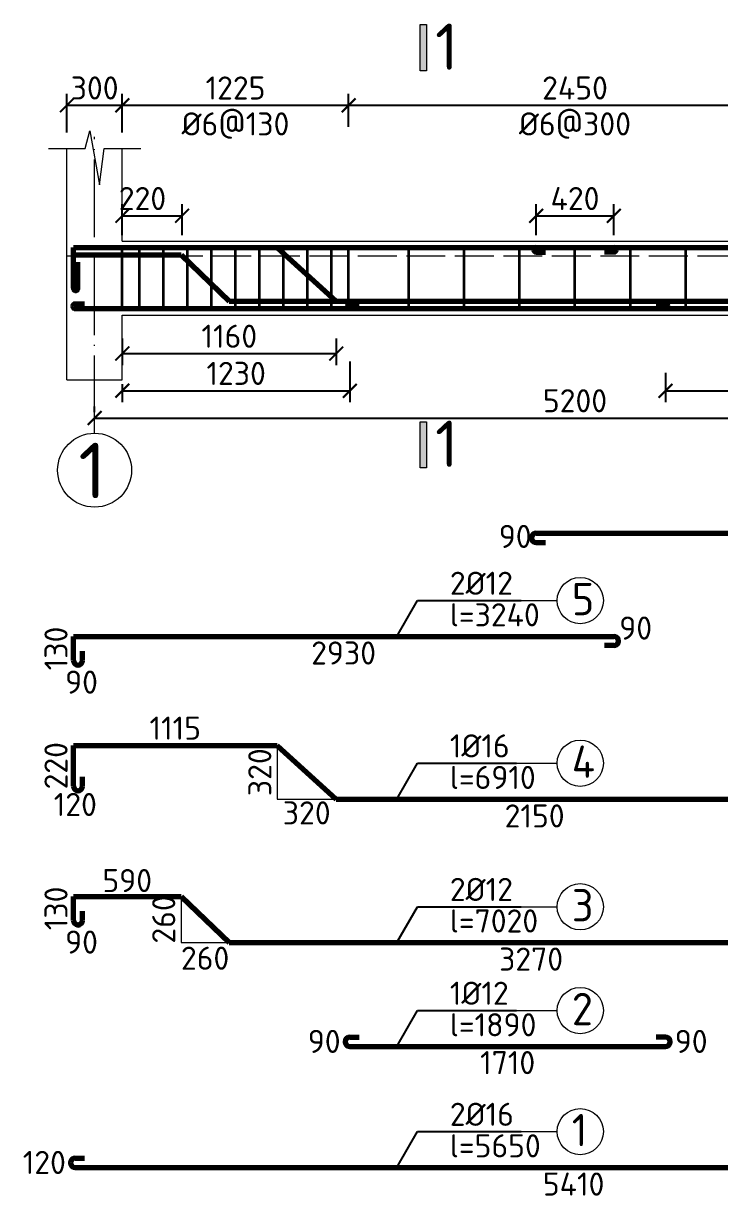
# Model space of a CAD drawing. Header units: millimetres. Extents: x 0 to 4970, y -594 to 1412.
# Drawn here: x 342.9 to 418.2, y 352.4 to 479.8 of the extents above; entities that cross this region are included whole.
import ezdxf

# ---------------------------------------------------------------- set-up
doc = ezdxf.new("R2010")
doc.units = ezdxf.units.MM
doc.header["$LTSCALE"] = 0.35
doc.header["$PDMODE"] = 3
doc.linetypes.add('ACAD_ISO02W100', pattern=[15, 12, -3])
doc.linetypes.add('ACAD_ISO04W100', pattern=[30, 24, -3, 0, -3])
doc.layers.get('0').update_dxf_attribs({"lineweight": 50})
for name, color, linetype, lineweight in [('Cot Dai', 7, 'Continuous', 35), ('Cot thep', 2, 'Continuous', 70), ('Cotthepcat', 3, 'Continuous', 70), ('Duong Bao', 6, 'Continuous', 18), ('Kich Thuoc', 1, 'Continuous', 20), ('Ky Hieu', 4, 'Continuous', 20), ('Net Khuat', 5, 'ACAD_ISO02W100', 20), ('NetCat', 7, 'Continuous', 20), ('Text', 40, 'Continuous', 20), ('Truc', 3, 'ACAD_ISO04W100', 20)]:
    doc.layers.add(name, color=color, linetype=linetype, lineweight=lineweight)
doc.styles.get("Standard").update_dxf_attribs({"font": 'isocpeur.ttf'})
doc.styles.add('VN', font='')
doc.styles.get('VN').set_extended_font_data('TCVN 7284')
doc.dimstyles.new('Dim20', dxfattribs={"dimtxt": 2.5, "dimasz": 1.5, "dimexe": 1.25, "dimexo": 0.625, "dimtad": 1, "dimlfac": 20, "dimtxsty": 'Standard', "dimblk": 'ARCHTICK', "dimcen": 2.5, "dimadec": 0, "dimazin": 0, "dimtfac": 1, "dimtmove": 0, "dimatfit": 3, "dimfxl": 1, "dimarcsym": 0})
doc.dimstyles.new('Dim50', dxfattribs={"dimtxt": 2.5, "dimasz": 1.5, "dimexe": 1.25, "dimexo": 0.625, "dimtad": 1, "dimlfac": 50, "dimtxsty": 'Standard', "dimblk": 'ARCHTICK', "dimcen": 2.5, "dimadec": 0, "dimazin": 0, "dimtfac": 1, "dimtmove": 0, "dimatfit": 3, "dimfxl": 1, "dimarcsym": 0})
doc.dimstyles.new('Dim50KT', dxfattribs={"dimtxt": 2.5, "dimasz": 1.5, "dimexe": 1.25, "dimexo": 0.625, "dimtad": 1, "dimlfac": 50, "dimtxsty": 'Standard', "dimblk": 'ARCHTICK', "dimcen": 2.5, "dimse1": 1, "dimse2": 1, "dimsd1": 1, "dimsd2": 1, "dimadec": 0, "dimazin": 0, "dimtfac": 1, "dimtmove": 0, "dimatfit": 3, "dimfxl": 1, "dimarcsym": 0})

# ---------------------------------------------------------------- blocks, each defined once
blk = doc.blocks.new('_ArchTick')
at = {"color": 0, "linetype": 'ByBlock', "const_width": 0.15}
blk.add_lwpolyline([(-0.5, -0.5), (0.5, 0.5)], dxfattribs=at)
blk = doc.blocks.new('*D1451')
at = {"layer": 'Defpoints', "color": 0}
for p in [(350.59, 437.17), (454.59, 437.17), (454.59, 437.17)]:
    blk.add_point(p, dxfattribs=at)
at = {"layer": 'Kich Thuoc', "color": 0, "lineweight": -2}
for p, q in [((350.59, 437.79), (350.59, 438.42)), ((454.59, 437.79), (454.59, 438.42)), ((350.59, 437.17), (454.59, 437.17))]:
    blk.add_line(p, q, dxfattribs=at)
at = {"layer": 'Kich Thuoc', "color": 0, "lineweight": -2, "xscale": 1.5, "yscale": 1.5, "zscale": 1.5, "rotation": 180}
blk.add_blockref('_ArchTick', (350.59, 437.17), dxfattribs=at)
at = {"layer": 'Kich Thuoc', "color": 0, "lineweight": -2, "xscale": 1.5, "yscale": 1.5, "zscale": 1.5}
blk.add_blockref('_ArchTick', (454.59, 437.17), dxfattribs=at)
at = {"layer": 'Kich Thuoc', "color": 0, "insert": (402.59, 439.04), "char_height": 2.5, "attachment_point": 5}
blk.add_mtext('5200', dxfattribs=at)
blk = doc.blocks.new('*D1453')
at = {"layer": 'Defpoints', "color": 0}
for p in [(353.59, 471.01), (347.59, 467.44), (353.59, 467.44)]:
    blk.add_point(p, dxfattribs=at)
at = {"layer": 'Kich Thuoc', "color": 0, "lineweight": -2}
for p, q in [((347.59, 468.06), (347.59, 472.26)), ((353.59, 468.06), (353.59, 472.26)), ((347.59, 471.01), (353.59, 471.01))]:
    blk.add_line(p, q, dxfattribs=at)
at = {"layer": 'Kich Thuoc', "color": 0, "lineweight": -2, "xscale": 1.5, "yscale": 1.5, "zscale": 1.5, "rotation": 180}
blk.add_blockref('_ArchTick', (347.59, 471.01), dxfattribs=at)
at = {"layer": 'Kich Thuoc', "color": 0, "lineweight": -2, "xscale": 1.5, "yscale": 1.5, "zscale": 1.5}
blk.add_blockref('_ArchTick', (353.59, 471.01), dxfattribs=at)
at = {"layer": 'Kich Thuoc', "color": 0, "insert": (350.59, 472.88), "char_height": 2.5, "attachment_point": 5}
blk.add_mtext('300', dxfattribs=at)
blk = doc.blocks.new('*D1454')
at = {"layer": 'Defpoints', "color": 0}
for p in [(378.09, 471.01), (378.09, 468.06), (353.59, 467.44)]:
    blk.add_point(p, dxfattribs=at)
at = {"layer": 'Kich Thuoc', "color": 0, "lineweight": -2}
for p, q in [((353.59, 468.06), (353.59, 472.26)), ((378.09, 468.69), (378.09, 472.26)), ((353.59, 471.01), (378.09, 471.01))]:
    blk.add_line(p, q, dxfattribs=at)
at = {"layer": 'Kich Thuoc', "color": 0, "lineweight": -2, "xscale": 1.5, "yscale": 1.5, "zscale": 1.5, "rotation": 180}
blk.add_blockref('_ArchTick', (353.59, 471.01), dxfattribs=at)
at = {"layer": 'Kich Thuoc', "color": 0, "lineweight": -2, "xscale": 1.5, "yscale": 1.5, "zscale": 1.5}
blk.add_blockref('_ArchTick', (378.09, 471.01), dxfattribs=at)
at = {"layer": 'Kich Thuoc', "color": 0, "insert": (365.84, 472.88), "char_height": 2.5, "attachment_point": 5}
blk.add_mtext('1225', dxfattribs=at)
blk = doc.blocks.new('*D1455')
at = {"layer": 'Defpoints', "color": 0}
for p in [(427.09, 471.01), (378.09, 468.06), (427.09, 468.69)]:
    blk.add_point(p, dxfattribs=at)
at = {"layer": 'Kich Thuoc', "color": 0, "lineweight": -2}
for p, q in [((378.09, 468.69), (378.09, 472.26)), ((427.09, 469.31), (427.09, 472.26)), ((378.09, 471.01), (427.09, 471.01))]:
    blk.add_line(p, q, dxfattribs=at)
at = {"layer": 'Kich Thuoc', "color": 0, "lineweight": -2, "xscale": 1.5, "yscale": 1.5, "zscale": 1.5, "rotation": 180}
blk.add_blockref('_ArchTick', (378.09, 471.01), dxfattribs=at)
at = {"layer": 'Kich Thuoc', "color": 0, "lineweight": -2, "xscale": 1.5, "yscale": 1.5, "zscale": 1.5}
blk.add_blockref('_ArchTick', (427.09, 471.01), dxfattribs=at)
at = {"layer": 'Kich Thuoc', "color": 0, "insert": (402.59, 472.88), "char_height": 2.5, "attachment_point": 5}
blk.add_mtext('2450', dxfattribs=at)
blk = doc.blocks.new('*D1562')
at = {"layer": 'Defpoints', "color": 0}
for p in [(360.05, 459.05), (353.59, 456.32), (360.05, 456.32)]:
    blk.add_point(p, dxfattribs=at)
at = {"layer": 'Kich Thuoc', "color": 0, "lineweight": -2}
for p, q in [((353.59, 456.94), (353.59, 460.3)), ((360.05, 456.94), (360.05, 460.3)), ((353.59, 459.05), (360.05, 459.05))]:
    blk.add_line(p, q, dxfattribs=at)
at = {"layer": 'Kich Thuoc', "color": 0, "lineweight": -2, "xscale": 1.5, "yscale": 1.5, "zscale": 1.5, "rotation": 180}
blk.add_blockref('_ArchTick', (353.59, 459.05), dxfattribs=at)
at = {"layer": 'Kich Thuoc', "color": 0, "lineweight": -2, "xscale": 1.5, "yscale": 1.5, "zscale": 1.5}
blk.add_blockref('_ArchTick', (360.05, 459.05), dxfattribs=at)
at = {"layer": 'Kich Thuoc', "color": 0, "insert": (355.77, 460.92), "char_height": 2.5, "attachment_point": 5}
blk.add_mtext('220', dxfattribs=at)
blk = doc.blocks.new('*D1563')
at = {"layer": 'Defpoints', "color": 0}
for p in [(348.29, 385.42), (348.29, 382.82), (348.29, 382.82)]:
    blk.add_point(p, dxfattribs=at)
at = {"layer": 'Kich Thuoc', "color": 0, "insert": (346.41, 384.12), "char_height": 2.5, "attachment_point": 5, "rotation": 90}
blk.add_mtext('130', dxfattribs=at)
blk = doc.blocks.new('*D1564')
at = {"layer": 'Defpoints', "color": 0}
for p in [(348.29, 413.54), (348.29, 410.94), (348.29, 410.94)]:
    blk.add_point(p, dxfattribs=at)
at = {"layer": 'Kich Thuoc', "color": 0, "insert": (346.41, 412.24), "char_height": 2.5, "attachment_point": 5, "rotation": 90}
blk.add_mtext('130', dxfattribs=at)
blk = doc.blocks.new('*D1565')
at = {"layer": 'Defpoints', "color": 0}
for p in [(348.29, 401.75), (348.29, 397.35), (348.29, 397.35)]:
    blk.add_point(p, dxfattribs=at)
at = {"layer": 'Kich Thuoc', "color": 0, "insert": (346.41, 399.55), "char_height": 2.5, "attachment_point": 5, "rotation": 90}
blk.add_mtext('220', dxfattribs=at)
blk = doc.blocks.new('*D1566')
at = {"layer": 'Defpoints', "color": 0}
for p in [(348.29, 401.75), (370.35, 401.75), (370.35, 401.75)]:
    blk.add_point(p, dxfattribs=at)
at = {"layer": 'Kich Thuoc', "color": 0, "insert": (359.32, 403.62), "char_height": 2.5, "attachment_point": 5}
blk.add_mtext('1115', dxfattribs=at)
blk = doc.blocks.new('*D1567')
at = {"layer": 'Defpoints', "color": 0}
for p in [(370.35, 395.95), (376.75, 395.95), (376.75, 392.57)]:
    blk.add_point(p, dxfattribs=at)
at = {"layer": 'Kich Thuoc', "color": 0, "insert": (373.55, 394.45), "char_height": 2.5, "attachment_point": 5}
blk.add_mtext('320', dxfattribs=at)
blk = doc.blocks.new('*D1568')
at = {"layer": 'Defpoints', "color": 0}
for p in [(370.35, 401.75), (370.35, 395.95), (370.35, 395.95)]:
    blk.add_point(p, dxfattribs=at)
at = {"layer": 'Kich Thuoc', "color": 0, "insert": (368.47, 398.85), "char_height": 2.5, "attachment_point": 5, "rotation": 90}
blk.add_mtext('320', dxfattribs=at)
blk = doc.blocks.new('*D1525')
at = {"layer": 'Defpoints', "color": 0}
for p in [(376.75, 395.95), (419.69, 395.95), (419.69, 392.25)]:
    blk.add_point(p, dxfattribs=at)
at = {"layer": 'Kich Thuoc', "color": 0, "insert": (398.22, 394.12), "char_height": 2.5, "attachment_point": 5}
blk.add_mtext('2150', dxfattribs=at)
blk = doc.blocks.new('*D1527')
at = {"layer": 'Defpoints', "color": 0}
for p in [(348.29, 385.25), (359.95, 385.25), (359.95, 385.25)]:
    blk.add_point(p, dxfattribs=at)
at = {"layer": 'Kich Thuoc', "color": 0, "insert": (354.12, 387.13), "char_height": 2.5, "attachment_point": 5}
blk.add_mtext('590', dxfattribs=at)
blk = doc.blocks.new('*D1570')
at = {"layer": 'Defpoints', "color": 0}
for p in [(359.95, 380.42), (365.15, 380.42), (365.15, 376.85)]:
    blk.add_point(p, dxfattribs=at)
at = {"layer": 'Kich Thuoc', "color": 0, "insert": (362.55, 378.73), "char_height": 2.5, "attachment_point": 5}
blk.add_mtext('260', dxfattribs=at)
blk = doc.blocks.new('*D1571')
at = {"layer": 'Defpoints', "color": 0}
for p in [(359.95, 385.42), (359.95, 380.42), (359.95, 380.42)]:
    blk.add_point(p, dxfattribs=at)
at = {"layer": 'Kich Thuoc', "color": 0, "insert": (358.07, 382.92), "char_height": 2.5, "attachment_point": 5, "rotation": 90}
blk.add_mtext('260', dxfattribs=at)
blk = doc.blocks.new('*D1529')
at = {"layer": 'Defpoints', "color": 0}
for p in [(365.15, 380.72), (430.53, 380.72), (430.53, 376.76)]:
    blk.add_point(p, dxfattribs=at)
at = {"layer": 'Kich Thuoc', "color": 0, "insert": (397.84, 378.63), "char_height": 2.5, "attachment_point": 5}
blk.add_mtext('3270', dxfattribs=at)
blk = doc.blocks.new('*D1574')
at = {"layer": 'Defpoints', "color": 0}
for p in [(348.49, 356.09), (456.39, 356.09), (456.39, 352.41)]:
    blk.add_point(p, dxfattribs=at)
at = {"layer": 'Kich Thuoc', "color": 0, "insert": (402.44, 354.29), "char_height": 2.5, "attachment_point": 5}
blk.add_mtext('5410', dxfattribs=at)
blk = doc.blocks.new('*D1535')
at = {"layer": 'Defpoints', "color": 0}
for p in [(398.39, 422.53), (614.79, 422.53), (614.79, 420.78)]:
    blk.add_point(p, dxfattribs=at)
at = {"layer": 'Kich Thuoc', "color": 0, "insert": (506.59, 422.65), "char_height": 2.5, "attachment_point": 5}
blk.add_mtext('10820', dxfattribs=at)
blk = doc.blocks.new('*D1585')
at = {"layer": 'Defpoints', "color": 0}
for p in [(348.29, 413.54), (406.79, 413.54), (406.79, 409.87)]:
    blk.add_point(p, dxfattribs=at)
at = {"layer": 'Kich Thuoc', "color": 0, "insert": (377.54, 411.75), "char_height": 2.5, "attachment_point": 5}
blk.add_mtext('2930', dxfattribs=at)
blk = doc.blocks.new('*D1536')
at = {"layer": 'Defpoints', "color": 0}
for p in [(406.79, 459.05), (398.39, 456.32), (406.79, 456.32)]:
    blk.add_point(p, dxfattribs=at)
at = {"layer": 'Kich Thuoc', "color": 0, "lineweight": -2}
for p, q in [((398.39, 456.94), (398.39, 460.3)), ((406.79, 456.94), (406.79, 460.3)), ((398.39, 459.05), (406.79, 459.05))]:
    blk.add_line(p, q, dxfattribs=at)
at = {"layer": 'Kich Thuoc', "color": 0, "lineweight": -2, "xscale": 1.5, "yscale": 1.5, "zscale": 1.5, "rotation": 180}
blk.add_blockref('_ArchTick', (398.39, 459.05), dxfattribs=at)
at = {"layer": 'Kich Thuoc', "color": 0, "lineweight": -2, "xscale": 1.5, "yscale": 1.5, "zscale": 1.5}
blk.add_blockref('_ArchTick', (406.79, 459.05), dxfattribs=at)
at = {"layer": 'Kich Thuoc', "color": 0, "insert": (402.59, 460.92), "char_height": 2.5, "attachment_point": 5}
blk.add_mtext('420', dxfattribs=at)
blk = doc.blocks.new('*D1537')
at = {"layer": 'Defpoints', "color": 0}
for p in [(378.22, 443.92), (353.59, 441.47), (378.22, 440.12)]:
    blk.add_point(p, dxfattribs=at)
at = {"layer": 'Kich Thuoc', "color": 0, "lineweight": -2}
for p, q in [((378.22, 443.3), (378.22, 438.87)), ((353.59, 440.84), (353.59, 438.87)), ((353.59, 440.12), (378.22, 440.12))]:
    blk.add_line(p, q, dxfattribs=at)
at = {"layer": 'Kich Thuoc', "color": 0, "lineweight": -2, "xscale": 1.5, "yscale": 1.5, "zscale": 1.5, "rotation": 180}
blk.add_blockref('_ArchTick', (353.59, 440.12), dxfattribs=at)
at = {"layer": 'Kich Thuoc', "color": 0, "lineweight": -2, "xscale": 1.5, "yscale": 1.5, "zscale": 1.5}
blk.add_blockref('_ArchTick', (378.22, 440.12), dxfattribs=at)
at = {"layer": 'Kich Thuoc', "color": 0, "insert": (365.91, 442), "char_height": 2.5, "attachment_point": 5}
blk.add_mtext('1230', dxfattribs=at)
blk = doc.blocks.new('*D1437')
at = {"layer": 'Defpoints', "color": 0}
for p in [(412.38, 442.67), (451.59, 442.67), (451.59, 440.12)]:
    blk.add_point(p, dxfattribs=at)
at = {"layer": 'Kich Thuoc', "color": 0, "lineweight": -2}
for p, q in [((412.38, 442.05), (412.38, 438.87)), ((451.59, 442.05), (451.59, 438.87)), ((412.38, 440.12), (451.59, 440.12))]:
    blk.add_line(p, q, dxfattribs=at)
at = {"layer": 'Kich Thuoc', "color": 0, "lineweight": -2, "xscale": 1.5, "yscale": 1.5, "zscale": 1.5, "rotation": 180}
blk.add_blockref('_ArchTick', (412.38, 440.12), dxfattribs=at)
at = {"layer": 'Kich Thuoc', "color": 0, "lineweight": -2, "xscale": 1.5, "yscale": 1.5, "zscale": 1.5}
blk.add_blockref('_ArchTick', (451.59, 440.12), dxfattribs=at)
at = {"layer": 'Kich Thuoc', "color": 0, "insert": (431.98, 442), "char_height": 2.5, "attachment_point": 5}
blk.add_mtext('1960', dxfattribs=at)
blk = doc.blocks.new('*D1438')
at = {"layer": 'Defpoints', "color": 0}
for p in [(378.22, 370.18), (412.38, 370.18), (412.38, 365.55)]:
    blk.add_point(p, dxfattribs=at)
at = {"layer": 'Kich Thuoc', "color": 0, "insert": (395.3, 367.43), "char_height": 2.5, "attachment_point": 5}
blk.add_mtext('1710', dxfattribs=at)
blk = doc.blocks.new('*D2409')
at = {"layer": 'Defpoints', "color": 0}
for p in [(353.59, 446.42), (376.75, 446.42), (376.75, 444.15)]:
    blk.add_point(p, dxfattribs=at)
at = {"layer": 'Kich Thuoc', "color": 0, "lineweight": -2}
for p, q in [((353.59, 445.79), (353.59, 442.9)), ((376.75, 445.79), (376.75, 442.9)), ((353.59, 444.15), (376.75, 444.15))]:
    blk.add_line(p, q, dxfattribs=at)
at = {"layer": 'Kich Thuoc', "color": 0, "lineweight": -2, "xscale": 1.5, "yscale": 1.5, "zscale": 1.5, "rotation": 180}
blk.add_blockref('_ArchTick', (353.59, 444.15), dxfattribs=at)
at = {"layer": 'Kich Thuoc', "color": 0, "lineweight": -2, "xscale": 1.5, "yscale": 1.5, "zscale": 1.5}
blk.add_blockref('_ArchTick', (376.75, 444.15), dxfattribs=at)
at = {"layer": 'Kich Thuoc', "color": 0, "insert": (365.17, 446.02), "char_height": 2.5, "attachment_point": 5}
blk.add_mtext('1160', dxfattribs=at)

msp = doc.modelspace()

# ---------------------------------------------------------------- hatches: boundary and pattern name
at = {"layer": 'NetCat'}
h = msp.add_hatch(color=256, dxfattribs=at)
h.paths.add_polyline_path([(385.82503, 479.729812), (386.52503, 479.729812), (386.52503, 474.729812), (385.82503, 474.729812)])
edge = h.paths.add_edge_path(flags=17)
edge.add_line((385.82503, 474.729812), (385.82503, 479.729812))
h = msp.add_hatch(color=256, dxfattribs=at)
h.paths.add_polyline_path([(385.82503, 436.768814), (386.52503, 436.768814), (386.52503, 431.768814), (385.82503, 431.768814)])
edge = h.paths.add_edge_path(flags=17)
edge.add_line((385.82503, 431.768814), (385.82503, 436.768814))

# ---------------------------------------------------------------- linework, layer by layer
at = {"layer": 'Cot Dai'}
for p, q in [((353.586868, 449.016495), (353.586868, 455.616495)), ((355.436868, 449.016495), (355.436868, 455.616495)), ((358.036868, 449.016495), (358.036868, 455.616495)), ((360.636868, 449.016495), (360.636868, 455.616495)), ((363.236868, 449.016495), (363.236868, 455.616495)), ((365.836868, 449.016495), (365.836868, 455.616495)), ((368.436868, 449.016495), (368.436868, 455.616495)), ((371.036868, 449.016495), (371.036868, 455.616495)), ((373.636868, 449.016495), (373.636868, 455.616495)), ((376.236868, 449.016495), (376.236868, 455.616495)), ((378.086868, 449.016495), (378.086868, 455.616495)), ((384.586868, 449.016495), (384.586868, 455.616495)), ((390.586868, 449.016495), (390.586868, 455.616495)), ((396.586868, 449.016495), (396.586868, 455.616495)), ((402.586868, 449.016495), (402.586868, 455.616495)), ((408.586868, 449.016495), (408.586868, 455.616495)), ((414.586868, 449.016495), (414.586868, 455.616495))]:
    msp.add_line(p, q, dxfattribs=at)
at = {"layer": 'Cot thep'}
for p, q in [((348.286868, 455.616495), (405.786868, 455.616495)), ((348.286868, 455.616495), (363.147909, 455.616495)), ((348.286868, 453.016495), (348.286868, 455.616495)), ((348.286868, 451.216495), (348.286868, 455.616495)), ((370.347909, 455.616495), (376.747909, 449.816495)), ((398.386868, 455.116495), (399.386868, 455.116495)), ((399.386868, 455.616495), (610.586868, 455.616495)), ((406.786868, 455.116495), (405.786868, 455.116495)), ((348.286868, 454.816495), (359.947909, 454.816495)), ((348.286868, 452.216495), (348.286868, 454.816495)), ((348.786868, 453.016495), (348.786868, 454.016495)), ((359.947909, 454.816495), (365.147909, 449.816495)), ((348.786868, 452.216495), (348.786868, 453.216495)), ((348.786868, 451.216495), (348.786868, 452.216495)), ((348.486868, 449.016495), (457.586868, 449.016495)), ((365.147909, 449.816495), (430.530863, 449.816495)), ((374.747909, 449.816495), (422.688741, 449.816495)), ((398.386868, 424.700995), (614.786868, 424.700995)), ((348.286868, 413.544072), (406.786868, 413.544072)), ((348.286868, 410.944072), (348.286868, 413.544072)), ((348.286868, 401.747017), (370.347909, 401.747017)), ((348.286868, 397.347017), (348.286868, 401.747017)), ((370.347909, 401.747017), (376.747909, 395.947017)), ((376.747909, 395.947017), (419.688741, 395.947017)), ((348.286868, 385.419143), (359.947909, 385.419143)), ((348.286868, 382.819143), (348.286868, 385.419143)), ((359.947909, 385.419143), (365.147909, 380.419143)), ((365.147909, 380.419143), (430.530863, 380.419143)), ((378.224771, 369.187537), (412.38162, 369.187537)), ((348.486868, 356.089439), (456.386868, 356.089439))]:
    msp.add_line(p, q, dxfattribs=at)
for centre, start, end in [((398.386868, 455.366495), 90, 270), ((406.786868, 455.366495), 270, 90), ((348.536868, 453.016495), 180, 0), ((348.536868, 452.216495), 180, 0), ((348.536868, 451.216495), 180, 0)]:
    msp.add_arc(centre, 0.25, start, end, dxfattribs=at)
at = {"layer": 'Cotthepcat'}
for p, q in [((348.486868, 449.516495), (349.486868, 449.516495)), ((378.224771, 449.516495), (379.224771, 449.516495)), ((412.38162, 449.516495), (411.38162, 449.516495)), ((398.386868, 423.700995), (399.386868, 423.700995)), ((349.286868, 410.944072), (349.286868, 411.944072)), ((406.786868, 412.544072), (405.786868, 412.544072)), ((349.286868, 397.347017), (349.286868, 398.347017)), ((349.286868, 382.819143), (349.286868, 383.819143)), ((378.224771, 370.187537), (379.224771, 370.187537)), ((412.38162, 370.187537), (411.38162, 370.187537)), ((348.486868, 357.089439), (349.486868, 357.089439))]:
    msp.add_line(p, q, dxfattribs=at)
for centre, radius, start, end in [((348.486868, 449.266495), 0.25, 90, 270), ((378.224771, 449.266495), 0.25, 90, 270), ((412.38162, 449.266495), 0.25, 270, 90), ((398.386868, 424.200995), 0.5, 90, 270), ((406.786868, 413.044072), 0.5, 270, 90), ((348.786868, 410.944072), 0.5, 180, 0), ((348.786868, 397.347017), 0.5, 180, 0), ((348.786868, 382.819143), 0.5, 180, 0), ((378.224771, 369.687537), 0.5, 90, 270), ((412.38162, 369.687537), 0.5, 270, 90), ((348.486868, 356.589439), 0.5, 90, 270)]:
    msp.add_arc(centre, radius, start, end, dxfattribs=at)
at = {"layer": 'Duong Bao'}
for p, q in [((347.586868, 441.316495), (347.586868, 466.316495)), ((353.586868, 456.316495), (353.586868, 466.316495)), ((353.586868, 456.316495), (451.586868, 456.316495)), ((353.586868, 441.316495), (353.586868, 448.316495)), ((353.586868, 448.316495), (451.586868, 448.316495)), ((347.586868, 441.316495), (353.586868, 441.316495))]:
    msp.add_line(p, q, dxfattribs=at)
at = {"layer": 'Kich Thuoc'}
for p, q in [((370.347909, 401.747017), (370.347909, 395.947017)), ((370.347909, 395.947017), (376.747909, 395.947017)), ((359.947909, 385.419143), (359.947909, 380.419143)), ((359.947909, 380.419143), (365.147909, 380.419143))]:
    msp.add_line(p, q, dxfattribs=at)
at = {"layer": 'Ky Hieu'}
for p, q in [((390.262003, 417.418688), (400.662003, 417.418688)), ((389.949503, 399.821633), (400.662003, 399.821633)), ((389.949503, 384.293759), (400.662003, 384.293759)), ((390.262003, 373.062153), (400.662003, 373.062153)), ((390.262003, 359.964055), (400.662003, 359.964055))]:
    msp.add_line(p, q, dxfattribs=at)
msp.add_lwpolyline([(345.586868, 466.316495), (345.586868, 466.316495), (349.551592, 466.316495), (350.06923, 468.248346), (351.104506, 462.384643), (351.622145, 466.316495), (355.586868, 466.316495), (355.586868, 466.316495)], dxfattribs=at)
for centre, radius in [((350.586868, 431.52508), 4), ((403.162003, 417.418688), 2.5), ((403.162003, 399.821633), 2.5), ((403.162003, 384.293759), 2.5), ((403.162003, 373.062153), 2.5), ((403.162003, 359.964055), 2.5)]:
    msp.add_circle(centre, radius, dxfattribs=at)
at = {"layer": 'Net Khuat'}
msp.add_line((347.586868, 454.716495), (610.586868, 454.716495), dxfattribs=at)
at = {"layer": 'NetCat'}
for p, q in [((385.82503, 474.729812), (385.82503, 479.729812)), ((385.82503, 474.729812), (385.82503, 479.729812)), ((385.82503, 431.768814), (385.82503, 436.768814)), ((385.82503, 431.768814), (385.82503, 436.768814))]:
    msp.add_line(p, q, dxfattribs=at)
for points in [[(385.82503, 479.729812), (386.52503, 479.729812), (386.52503, 474.729812), (385.82503, 474.729812), (385.82503, 479.729812)], [(385.82503, 436.768814), (386.52503, 436.768814), (386.52503, 431.768814), (385.82503, 431.768814), (385.82503, 436.768814)]]:
    msp.add_lwpolyline(points, dxfattribs=at)
at = {"layer": 'Truc'}
msp.add_line((350.586868, 435.52508), (350.586868, 467.580849), dxfattribs=at)

# ---------------------------------------------------------------- texts
at = {"layer": 'Kich Thuoc', "color": 2}
msp.add_text('1', height=6, dxfattribs=at).set_placement((348.836868, 428.493991))
at = {"layer": 'Kich Thuoc', "char_height": 2.5}
for s, insert, width, attachment_point in [('%%C6@130', (365.836868, 468.810972), 24.5, 5), ('%%C6@300', (402.586868, 468.810972), 24.5, 5), ('90', (394.337919, 425.612667), 3.45107973, 1), ('90', (407.383478, 415.697607), 3.45107973, 1), ('90', (347.394821, 409.848786), 3.45107973, 1), ('120', (346.163458, 396.608787), 3.45107973, 1), ('90', (347.394821, 381.723857), 3.45107973, 1), ('90', (377.217223, 370.977663), 3.45107973, 3), ('90', (413.389168, 370.977663), 3.45107973, 1), ('120', (347.47932, 357.879565), 3.45107973, 3)]:
    msp.add_mtext(s, dxfattribs=dict(at, insert=insert, width=width, attachment_point=attachment_point))
at = {"layer": 'Ky Hieu', "style": 'VN'}
for s, p in [('5', (402.24798, 415.835553)), ('4', (402.24798, 398.238498)), ('3', (402.24798, 382.710625)), ('2', (402.24798, 371.479019)), ('1', (402.24798, 358.380921))]:
    msp.add_text(s, height=3.5, dxfattribs=at).set_placement(p)
at = {"layer": 'Ky Hieu', "char_height": 2.5, "attachment_point": 7}
for s, insert in [('2%%C12', (389.04166, 418.043688)), ('l=3240', (389.04166, 414.632169)), ('1%%C16', (389.04166, 400.446633)), ('l=6910', (389.04166, 397.035114)), ('2%%C12', (389.04166, 384.918759)), ('l=7020', (389.04166, 381.50724)), ('1%%C12', (389.04166, 373.687153)), ('l=1890', (389.04166, 370.275635)), ('2%%C16', (389.04166, 360.589055)), ('l=5650', (389.04166, 357.177536))]:
    msp.add_mtext(s, dxfattribs=dict(at, insert=insert))
at = {"layer": 'Text', "char_height": 5, "width": 11.43756339, "attachment_point": 1}
for insert in [(387.448424, 479.849613), (387.448424, 436.888615)]:
    msp.add_mtext('1', dxfattribs=dict(at, insert=insert))

# ---------------------------------------------------------------- dimensions: what is measured, and where the dimension line sits
at = {"layer": 'Kich Thuoc'}
for base, p1, p2, dimstyle, picture, middle in [((353.586868, 471.007666), (347.586868, 467.438657), (353.586868, 467.438657), 'Dim50', '*D1453', (350.586868, 471.007666)), ((365.147909, 376.850109), (359.947909, 380.419143), (365.147909, 380.419143), 'Dim50KT', '*D1570', (362.547909, 376.850109))]:
    dim = msp.add_linear_dim(base=base, p1=p1, p2=p2, dimstyle=dimstyle, dxfattribs=at)
    dim.commit()
    dim.dimension.update_dxf_attribs({"geometry": picture, "text_midpoint": middle, "dimtype": 160})
for base, p1, p2, picture, middle in [((378.086868, 471.007666), (353.586868, 467.438657), (378.086868, 468.063657), '*D1454', (365.836868, 472.882666)), ((427.086868, 471.007666), (378.086868, 468.063657), (427.086868, 468.688657), '*D1455', (402.586868, 472.882666))]:
    dim = msp.add_linear_dim(base=base, p1=p1, p2=p2, dimstyle='Dim50', override={"dimtmove": 1}, dxfattribs=at)
    dim.commit()
    dim.dimension.update_dxf_attribs({"geometry": picture, "text_midpoint": middle})
dim = msp.add_linear_dim(base=(360.051909, 459.047509), p1=(353.586868, 456.316495), p2=(360.051909, 456.316495), text='220', dimstyle='Dim50', dxfattribs=at)
dim.commit()
dim.dimension.update_dxf_attribs({"geometry": '*D1562', "text_midpoint": (355.767389, 459.047509), "dimtype": 160})
for base, p1, p2, dimstyle, picture, middle in [((406.786868, 459.047509), (398.386868, 456.316495), (406.786868, 456.316495), 'Dim50', '*D1536', (402.586868, 460.922509)), ((454.586868, 437.166959), (350.586868, 437.166959), (454.586868, 437.166959), 'Dim50', '*D1451', (402.586868, 439.041959)), ((614.786868, 420.779537), (398.386868, 422.533813), (614.786868, 422.533813), 'Dim50KT', '*D1535', (506.586868, 422.654537)), ((376.747909, 392.570137), (370.347909, 395.947017), (376.747909, 395.947017), 'Dim50KT', '*D1567', (373.547909, 394.445137))]:
    dim = msp.add_linear_dim(base=base, p1=p1, p2=p2, dimstyle=dimstyle, dxfattribs=at)
    dim.commit()
    dim.dimension.update_dxf_attribs({"geometry": picture, "text_midpoint": middle})
for base, p1, p2, text, dimstyle, picture, middle in [((376.747909, 444.149512), (353.586868, 446.419845), (376.747909, 446.419845), '1160', 'Dim50', '*D2409', (365.167389, 446.024512)), ((378.224771, 440.122501), (353.586868, 441.466021), (378.224771, 443.922942), '1230', 'Dim50', '*D1537', (365.90582, 441.997501)), ((406.786868, 409.871851), (348.286868, 413.544072), (406.786868, 413.544072), '2930', 'Dim50KT', '*D1585', (377.536868, 411.746851)), ((370.347909, 401.747017), (348.286868, 401.747017), (370.347909, 401.747017), '1115', 'Dim50KT', '*D1566', (359.317389, 403.622017)), ((359.947909, 385.254682), (348.286868, 385.254682), (359.947909, 385.254682), '590', 'Dim50KT', '*D1527', (354.117389, 387.129682)), ((430.530863, 376.75812), (365.147909, 380.717378), (430.530863, 380.717378), '3270', 'Dim50KT', '*D1529', (397.839386, 378.63312)), ((456.386868, 352.411738), (348.486868, 356.089439), (456.386868, 356.089439), '5410', 'Dim50KT', '*D1574', (402.436868, 354.286738))]:
    dim = msp.add_linear_dim(base=base, p1=p1, p2=p2, text=text, dimstyle=dimstyle, dxfattribs=at)
    dim.commit()
    dim.dimension.update_dxf_attribs({"geometry": picture, "text_midpoint": middle})
at = {"layer": 'Kich Thuoc', "color": 1}
for base, p1, p2, text, dimstyle, picture, middle in [((451.586868, 440.122501), (412.38162, 442.672942), (451.586868, 442.672942), '1960', 'Dim50', '*D1437', (431.984244, 441.997501)), ((412.38162, 365.5532), (378.224771, 370.184065), (412.38162, 370.184065), '1710', 'Dim50KT', '*D1438', (395.303196, 367.4282))]:
    dim = msp.add_linear_dim(base=base, p1=p1, p2=p2, text=text, dimstyle=dimstyle, dxfattribs=at)
    dim.commit()
    dim.dimension.update_dxf_attribs({"geometry": picture, "text_midpoint": middle})
at = {"layer": 'Kich Thuoc'}
for base, p1, p2, picture, middle in [((348.286868, 410.944072), (348.286868, 413.544072), (348.286868, 410.944072), '*D1564', (348.286868, 412.244072)), ((348.286868, 397.347017), (348.286868, 401.747017), (348.286868, 397.347017), '*D1565', (348.286868, 399.547017)), ((348.286868, 382.819143), (348.286868, 385.419143), (348.286868, 382.819143), '*D1563', (348.286868, 384.119143))]:
    dim = msp.add_linear_dim(base=base, p1=p1, p2=p2, angle=90, dimstyle='Dim50KT', dxfattribs=at)
    dim.commit()
    dim.dimension.update_dxf_attribs({"geometry": picture, "text_midpoint": middle, "dimtype": 160})
for base, p1, p2, text, picture, middle in [((370.347909, 395.947017), (370.347909, 401.747017), (370.347909, 395.947017), '320', '*D1568', (370.347909, 398.847017)), ((359.947909, 380.419143), (359.947909, 385.419143), (359.947909, 380.419143), '260', '*D1571', (359.947909, 382.919143))]:
    dim = msp.add_linear_dim(base=base, p1=p1, p2=p2, angle=90, text=text, dimstyle='Dim50KT', dxfattribs=at)
    dim.commit()
    dim.dimension.update_dxf_attribs({"geometry": picture, "text_midpoint": middle, "dimtype": 160})
dim = msp.add_aligned_dim(p1=(376.747909, 395.947017), p2=(419.688741, 395.947017), distance=-3.70124, text='2150', dimstyle='Dim50KT', dxfattribs=at)
dim.commit()
dim.dimension.update_dxf_attribs({"geometry": '*D1525', "text_midpoint": (398.218325, 394.120777)})

# ---------------------------------------------------------------- leaders
at = {"layer": 'Ky Hieu', "annotation_type": 0, "has_hookline": 1, "hookline_direction": 0}
for points, text_width in [([(383.316888, 413.544072), (385.553899, 417.418688), (389.637003, 417.418688)], 6.5), ([(383.316888, 395.947017), (385.553899, 399.821633), (389.637003, 399.821633)], 6), ([(383.316888, 380.419143), (385.553899, 384.293759), (389.637003, 384.293759)], 6.5), ([(383.316888, 369.187537), (385.553899, 373.062153), (389.637003, 373.062153)], 6), ([(383.316888, 356.089439), (385.553899, 359.964055), (389.637003, 359.964055)], 6.5)]:
    msp.add_leader(points, dimstyle='Dim20', override={"dimgap": 0.625, "dimtad": 1, "dimldrblk": 'None'}, dxfattribs=dict(at, text_width=text_width))

doc.saveas('drawing.dxf')
